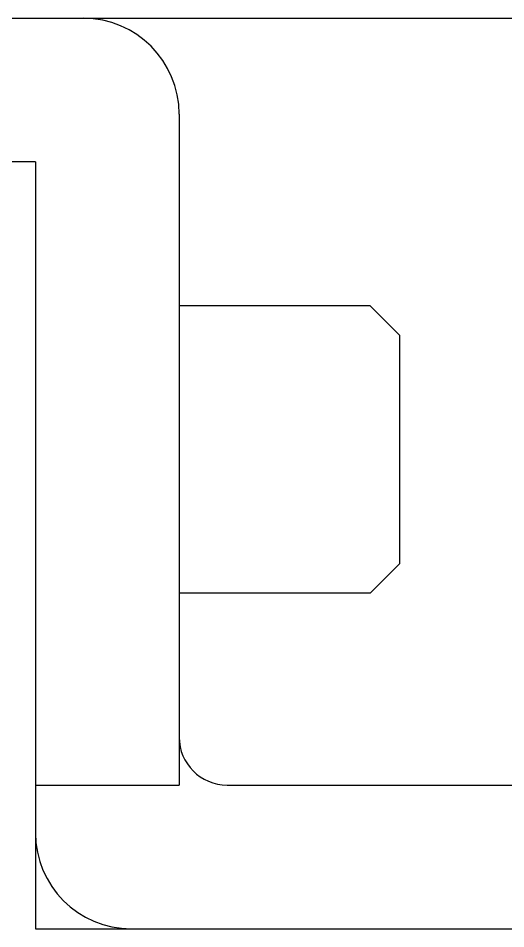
# Model space of a CAD drawing. Extents: x 25 to 315, y -155 to 84.
# Drawn here: x 78.77 to 83.86, y -57.74 to -48.24 of the extents above; entities that cross this region are included whole.
import ezdxf

# ---------------------------------------------------------------- set-up
doc = ezdxf.new("R2010")
doc.units = 0
doc.layers.get('0').update_dxf_attribs({"linetype": 'CONTINUOUS'})

msp = doc.modelspace()

# ---------------------------------------------------------------- linework, layer by layer
at = {"color": 7, "linetype": 'CONTINUOUS'}
for p, q in [((70.9487, -48.2448), (102.9487, -48.2448)), ((80.4487, -49.2448), (80.4487, -56.2448)), ((78.9487, -49.7448), (77.4487, -49.7448)), ((78.9487, -49.7448), (78.9487, -50.7448)), ((78.9487, -50.7448), (78.9487, -57.7448)), ((82.442, -51.2448), (80.4487, -51.2448)), ((82.7487, -51.5515), (82.442, -51.2448)), ((82.7487, -51.5515), (82.7487, -53.9381)), ((82.7487, -53.9381), (82.442, -54.2448)), ((82.442, -54.2448), (80.4487, -54.2448)), ((78.9487, -56.2448), (80.4487, -56.2448)), ((80.9487, -56.2448), (84.2187, -56.2448)), ((78.9487, -57.7448), (94.9487, -57.7448))]:
    msp.add_line(p, q, dxfattribs=at)
for centre, radius, start, end in [((79.4487, -49.2448), 1, 0, 90), ((80.9487, -55.7448), 0.5, 180, 270), ((79.9487, -56.7448), 1, 180, 270)]:
    msp.add_arc(centre, radius, start, end, dxfattribs=at)

doc.saveas('drawing.dxf')
